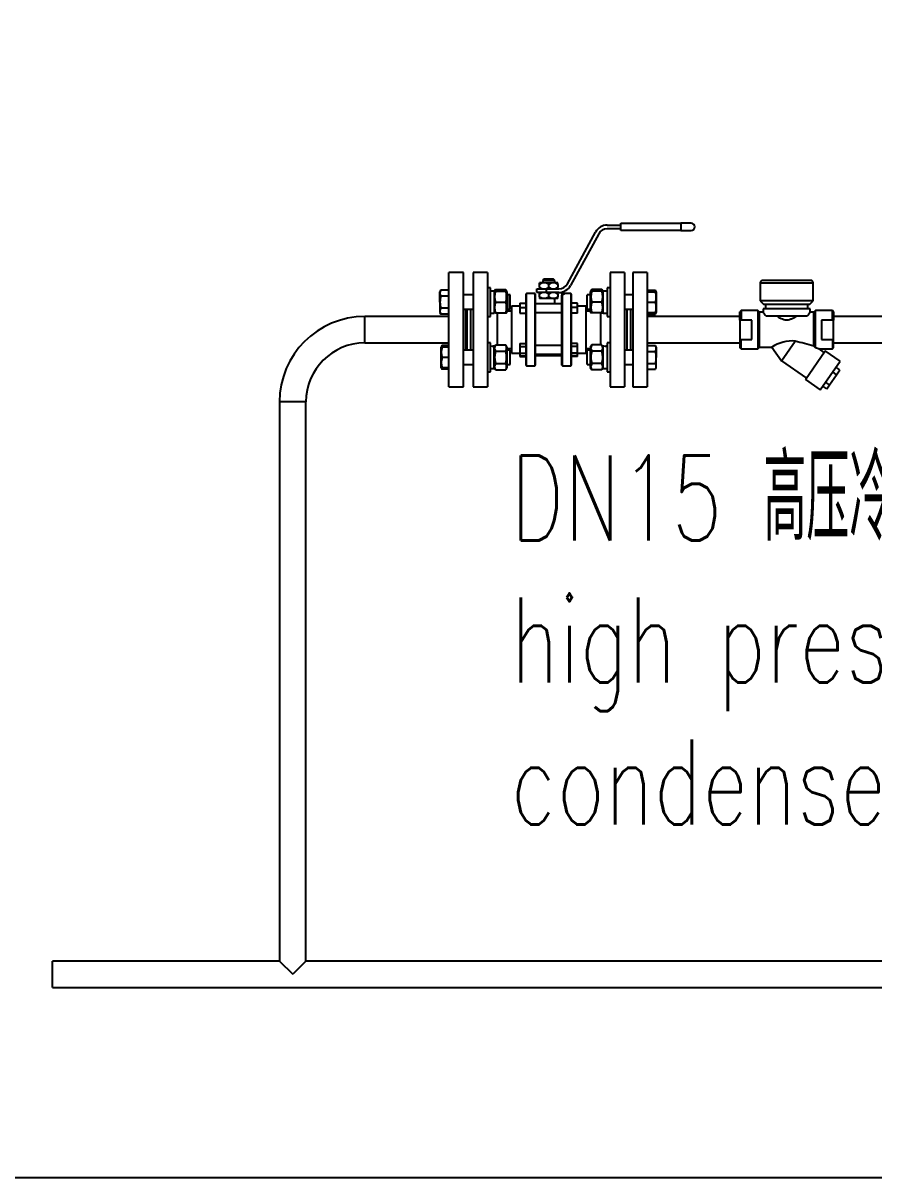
# Model space of a CAD drawing. Extents: x -681219 to -550379, y -242630 to -158199.
# Drawn here: x -633859 to -632860, y -173643 to -172287 of the extents above; entities that cross this region are included whole.
import ezdxf

# ---------------------------------------------------------------- set-up
doc = ezdxf.new("R2010")
doc.units = 0
doc.header["$LTSCALE"] = 1000
doc.layers.get('0').update_dxf_attribs({"linetype": 'CONTINUOUS'})
for name, color, linetype in [('$DDT_AUDIT_GENERATED_(9B)', 7, 'CONTINUOUS'), ('12_GB93', 7, 'CONTINUOUS'), ('12_GB97.1', 7, 'CONTINUOUS'), ('DN15-PN4.0_JBT_8', 7, 'CONTINUOUS'), ('GBT_9119.8_法兰_DN', 7, 'CONTINUOUS'), ('M12_GB6170', 7, 'CONTINUOUS'), ('M12×50_GB5782', 7, 'CONTINUOUS'), ('MYGL165_070201', 7, 'CONTINUOUS'), ('MYGL165_070301', 7, 'CONTINUOUS'), ('MYGL165_070302', 7, 'CONTINUOUS'), ('TD16热动力疏水阀DN15', 7, 'CONTINUOUS'), ('TEXT', 7, 'CONTINUOUS')]:
    doc.layers.add(name, color=color, linetype=linetype)
doc.styles.add('DIM_FONT', font='simplex.shx', dxfattribs={"width": 0.7, "bigfont": 'gbcbig.shx'})

msp = doc.modelspace()

# ---------------------------------------------------------------- linework, layer by layer
at = {"layer": '$DDT_AUDIT_GENERATED_(9B)', "color": 7, "linetype": 'Continuous'}
for p, q in [((-633157.357, -172530.7063), (-633157.357, -172522.2357)), ((-633157.357, -172522.2357), (-633086.7687, -172522.2357)), ((-633086.7687, -172522.2357), (-633086.7687, -172530.7063)), ((-633074.7687, -172522.2357), (-633086.7687, -172522.2357)), ((-633220.1911, -172593.2891), (-633187.0201, -172532.449)), ((-633183.3016, -172534.4764), (-633216.4725, -172595.3165)), ((-633173.3856, -172524.3533), (-633157.357, -172524.3533)), ((-633157.357, -172528.5886), (-633173.3856, -172528.5886)), ((-633086.7687, -172530.7063), (-633157.357, -172530.7063)), ((-633086.7687, -172530.7063), (-633074.7687, -172530.7063)), ((-633314.0629, -172580.118), (-633331.004, -172580.118)), ((-633331.004, -172580.118), (-633331.004, -172714.2357)), ((-633314.0629, -172580.118), (-633314.0629, -172714.2357)), ((-633247.7099, -172587.8827), (-633249.1217, -172589.2945)), ((-633249.1217, -172589.2945), (-633249.1217, -172592.118)), ((-633235.004, -172589.2945), (-633249.1217, -172589.2945)), ((-633236.4158, -172587.8827), (-633247.7099, -172587.8827)), ((-633235.004, -172589.2945), (-633236.4158, -172587.8827)), ((-633235.004, -172592.118), (-633235.004, -172589.2945)), ((-633153.1217, -172580.118), (-633170.0629, -172580.118)), ((-633170.0629, -172580.118), (-633170.0629, -172714.2357)), ((-633153.1217, -172580.118), (-633153.1217, -172714.2357)), ((-633256.1805, -172599.1769), (-633244.8864, -172599.1769)), ((-633256.1805, -172603.4122), (-633256.1805, -172599.1769)), ((-633244.8864, -172603.4122), (-633256.1805, -172603.4122)), ((-633252.7923, -172592.118), (-633252.9334, -172592.2592)), ((-633252.9334, -172593.9409), (-633252.9334, -172592.2592)), ((-633252.9334, -172597.354), (-633252.9334, -172593.9409)), ((-633252.9334, -172597.354), (-633252.9334, -172599.0357)), ((-633252.9334, -172599.0357), (-633252.7923, -172599.1769)), ((-633252.7923, -172603.4122), (-633252.9334, -172603.5533)), ((-633252.9334, -172605.235), (-633252.9334, -172603.5533)), ((-633231.3334, -172592.118), (-633252.7923, -172592.118)), ((-633244.8864, -172599.1769), (-633244.8864, -172603.4122)), ((-633244.8864, -172599.1769), (-633230.1071, -172599.1769)), ((-633230.1071, -172603.4122), (-633244.8864, -172603.4122)), ((-633242.0629, -172597.354), (-633242.0629, -172593.9409)), ((-633231.1923, -172592.2592), (-633231.3334, -172592.118)), ((-633231.3334, -172599.1769), (-633231.1923, -172599.0357)), ((-633231.1923, -172603.5533), (-633231.3334, -172603.4122)), ((-633231.1923, -172593.9409), (-633231.1923, -172592.2592)), ((-633231.1923, -172593.9409), (-633231.1923, -172597.354)), ((-633231.1923, -172599.0357), (-633231.1923, -172597.354)), ((-633231.1923, -172605.235), (-633231.1923, -172603.5533)), ((-633275.9452, -172615.9207), (-633275.9452, -172621.1744)), ((-633275.9452, -172615.9207), (-633268.8864, -172615.9207)), ((-633268.1805, -172604.8239), (-633268.8864, -172605.5298)), ((-633268.8864, -172605.5298), (-633268.8864, -172688.8239)), ((-633258.2982, -172604.8239), (-633268.1805, -172604.8239)), ((-633268.1805, -172689.5298), (-633268.1805, -172604.8239)), ((-633257.9223, -172605.1998), (-633258.2982, -172604.8239)), ((-633258.2982, -172605.6293), (-633258.2982, -172604.8239)), ((-633258.2982, -172605.7781), (-633257.9223, -172606.2106)), ((-633258.2982, -172605.7781), (-633258.2982, -172689.5298)), ((-633257.9223, -172605.1998), (-633257.9223, -172605.8878)), ((-633257.9223, -172605.8878), (-633257.9223, -172606.2106)), ((-633257.9223, -172606.2106), (-633257.9223, -172607.0034)), ((-633257.5923, -172606.7359), (-633257.9223, -172606.3961)), ((-633257.9223, -172607.0034), (-633257.5923, -172607.3484)), ((-633257.5923, -172607.3484), (-633257.5923, -172606.7359)), ((-633257.5923, -172688.8239), (-633257.5923, -172607.3484)), ((-633226.5334, -172616.9567), (-633257.5923, -172616.9567)), ((-633252.9334, -172608.6481), (-633252.9334, -172605.235)), ((-633252.9334, -172608.6481), (-633252.9334, -172610.3298)), ((-633252.9334, -172610.3298), (-633252.7923, -172610.471)), ((-633231.3334, -172610.471), (-633252.7923, -172610.471)), ((-633242.0629, -172608.6481), (-633242.0629, -172605.235)), ((-633235.004, -172616.9567), (-633235.004, -172610.471)), ((-633231.3334, -172610.471), (-633231.1923, -172610.3298)), ((-633231.1923, -172605.235), (-633231.1923, -172608.6481)), ((-633231.1923, -172610.3298), (-633231.1923, -172608.6481)), ((-633226.5334, -172606.7359), (-633226.2034, -172606.3961)), ((-633226.5334, -172688.8239), (-633226.5334, -172606.7359)), ((-633225.8276, -172604.8239), (-633226.2034, -172605.1998)), ((-633226.2034, -172605.1998), (-633226.2034, -172605.3373)), ((-633226.086, -172605.2141), (-633226.2034, -172605.3373)), ((-633226.2034, -172606.2106), (-633226.2034, -172605.3373)), ((-633226.2034, -172606.2106), (-633225.8276, -172605.7781)), ((-633226.2034, -172606.3961), (-633226.2034, -172606.2106)), ((-633226.086, -172606.0754), (-633226.086, -172605.2141)), ((-633215.9452, -172604.8239), (-633225.8276, -172604.8239)), ((-633225.8276, -172604.9925), (-633225.8276, -172604.8239)), ((-633225.8276, -172689.5298), (-633225.8276, -172605.7781)), ((-633215.2393, -172605.5298), (-633215.9452, -172604.8239)), ((-633215.9452, -172604.8239), (-633215.9452, -172689.5298)), ((-633215.2393, -172688.8239), (-633215.2393, -172605.5298)), ((-633208.1805, -172615.9207), (-633215.2393, -172615.9207)), ((-633208.1805, -172621.1744), (-633208.1805, -172615.9207)), ((-633333.8276, -172623.2037), (-633333.8276, -172671.15)), ((-633302.7687, -172627.439), (-633302.7687, -172664.9487)), ((-633285.8276, -172625.2945), (-633290.9099, -172625.2945)), ((-633275.9452, -172619.6475), (-633285.8276, -172619.6475)), ((-633285.8276, -172619.6475), (-633285.8276, -172674.7063)), ((-633275.9452, -172621.1744), (-633275.9452, -172627.8609)), ((-633275.9452, -172621.1744), (-633268.8864, -172621.1744)), ((-633275.9452, -172627.8609), (-633268.8864, -172627.8609)), ((-633257.5923, -172626.8607), (-633226.5334, -172626.8607)), ((-633208.1805, -172621.1744), (-633215.2393, -172621.1744)), ((-633208.1805, -172627.8609), (-633215.2393, -172627.8609)), ((-633198.2982, -172619.6475), (-633208.1805, -172619.6475)), ((-633208.1805, -172627.8609), (-633208.1805, -172621.1744)), ((-633198.2982, -172619.6475), (-633198.2982, -172674.7063)), ((-633193.2158, -172625.2945), (-633198.2982, -172625.2945)), ((-633181.357, -172627.439), (-633181.357, -172664.9487)), ((-633150.2982, -172623.2037), (-633150.2982, -172671.15)), ((-633290.9099, -172669.0592), (-633285.8276, -172669.0592)), ((-633275.9452, -172663.3053), (-633268.8864, -172663.3053)), ((-633275.9452, -172663.3053), (-633275.9452, -172666.8874)), ((-633275.9452, -172666.8874), (-633268.8864, -172666.8874)), ((-633275.9452, -172666.8874), (-633275.9452, -172674.5292)), ((-633226.5334, -172665.8736), (-633257.5923, -172665.8736)), ((-633208.1805, -172663.3053), (-633215.2393, -172663.3053)), ((-633208.1805, -172666.8874), (-633215.2393, -172666.8874)), ((-633208.1805, -172666.8874), (-633208.1805, -172663.3053)), ((-633208.1805, -172674.5292), (-633208.1805, -172666.8874)), ((-633198.2982, -172669.0592), (-633193.2158, -172669.0592)), ((-633285.8276, -172674.7063), (-633275.9452, -172674.7063)), ((-633275.9452, -172674.5292), (-633268.8864, -172674.5292)), ((-633275.9452, -172674.5292), (-633275.9452, -172677.8724)), ((-633275.9452, -172677.8724), (-633268.8864, -172677.8724)), ((-633275.9452, -172677.8724), (-633275.9452, -172678.4331)), ((-633275.9452, -172678.4331), (-633268.8864, -172678.4331)), ((-633257.5923, -172675.7776), (-633226.5334, -172675.7776)), ((-633257.5923, -172677.3971), (-633226.5334, -172677.3971)), ((-633208.1805, -172674.5292), (-633215.2393, -172674.5292)), ((-633208.1805, -172677.8724), (-633215.2393, -172677.8724)), ((-633208.1805, -172678.4331), (-633215.2393, -172678.4331)), ((-633208.1805, -172677.8724), (-633208.1805, -172674.5292)), ((-633208.1805, -172674.7063), (-633198.2982, -172674.7063)), ((-633208.1805, -172678.4331), (-633208.1805, -172677.8724)), ((-633268.8864, -172688.8239), (-633268.1805, -172689.5298)), ((-633268.1805, -172689.5298), (-633258.2982, -172689.5298)), ((-633258.2982, -172689.5298), (-633257.5923, -172688.8239)), ((-633226.5334, -172688.8239), (-633225.8276, -172689.5298)), ((-633225.8276, -172689.5298), (-633215.9452, -172689.5298)), ((-633215.9452, -172689.5298), (-633215.2393, -172688.8239)), ((-633331.004, -172714.2357), (-633314.0629, -172714.2357)), ((-633170.0629, -172714.2357), (-633153.1217, -172714.2357))]:
    msp.add_line(p, q, dxfattribs=at)
for centre, radius, start, end in [((-633074.7687, -172526.471), 4.2353, 270, 90), ((-633173.3856, -172539.8827), 15.5294, 90, 151.4001526), ((-633173.3856, -172539.8827), 11.2941, 90, 151.4001526), ((-633247.4982, -172601.9951), 9.7166, 55.9868205, 124.0131795), ((-633247.4982, -172589.2801), 9.7329, 236.0517799, 303.9482201), ((-633247.4982, -172613.2892), 9.7166, 55.9868205, 124.0131795), ((-633236.6276, -172602.0148), 9.7329, 56.0517799, 123.9482201), ((-633236.6276, -172589.2998), 9.7166, 235.9868205, 304.0131795), ((-633236.6276, -172613.3089), 9.7329, 56.0517799, 123.9482201), ((-633230.1071, -172587.8827), 11.2941, 270, 331.4001526), ((-633230.1071, -172587.8827), 15.5294, 270, 331.4001526), ((-633247.4982, -172600.5742), 9.7329, 236.0517799, 303.9482201), ((-633236.6276, -172600.594), 9.7166, 235.9868205, 304.0131795)]:
    msp.add_arc(centre, radius, start, end, dxfattribs=at)
for points, weights in [([(-633258.2982, -172605.6293), (-633258.4541, -172605.6827), (-633258.6096, -172605.7397)], [1, 0.999978874608, 1]), ([(-633257.9223, -172605.8878), (-633258.1097, -172605.7569), (-633258.2982, -172605.6293)], [1, 0.999979416495, 1]), ([(-633223.5915, -172605.5203), (-633224.7025, -172605.167), (-633225.8276, -172604.9925)], [1, 0.998934767666, 1]), ([(-633223.5915, -172605.5203), (-633224.713, -172605.6392), (-633225.8276, -172605.7781)], [1, 0.999879220255, 1])]:
    msp.add_rational_spline(points, weights, degree=2, dxfattribs=at)
for points in [[(-633258.6096, -172605.7397), (-633258.4538, -172605.7587), (-633258.2982, -172605.7781)], [(-633225.8276, -172604.9925), (-633225.9571, -172605.1025), (-633226.086, -172605.2141)]]:
    msp.add_open_spline(points, degree=2, dxfattribs=at)
at = {"color": 0}
msp.add_lwpolyline([(-639802.9899, -162264.4832), (-629360.0241, -162264.4832), (-629360.0241, -173642.8712), (-639802.9899, -173642.8712)], close=True, dxfattribs=at)
at = {"layer": '12_GB93', "color": 7, "linetype": 'Continuous'}
for p, q in [((-633306.157, -172601.7449), (-633310.5334, -172601.7449)), ((-633306.157, -172601.7449), (-633306.157, -172627.7214)), ((-633173.5923, -172601.7449), (-633177.9687, -172601.7449)), ((-633177.9687, -172627.7214), (-633177.9687, -172601.7449)), ((-633310.5334, -172627.7214), (-633306.157, -172627.7214)), ((-633177.9687, -172627.7214), (-633173.5923, -172627.7214)), ((-633309.8925, -172666.6324), (-633310.5334, -172666.6324)), ((-633306.157, -172666.6324), (-633306.7979, -172666.6324)), ((-633306.157, -172666.6482), (-633306.157, -172666.6324)), ((-633306.157, -172666.6482), (-633306.157, -172667.1811)), ((-633306.157, -172692.6088), (-633306.157, -172667.1811)), ((-633177.3278, -172666.6324), (-633177.9687, -172666.6324)), ((-633177.9687, -172692.6088), (-633177.9687, -172666.6324)), ((-633173.5923, -172666.6324), (-633174.2332, -172666.6324)), ((-633310.5334, -172692.6088), (-633306.157, -172692.6088)), ((-633177.9687, -172692.6088), (-633173.5923, -172692.6088))]:
    msp.add_line(p, q, dxfattribs=at)
for centre, start, end in [((-633309.8925, -172679.6206), 73.2850529, 90), ((-633306.7979, -172679.6206), 87.1715258, 96.8420175), ((-633177.3278, -172679.6206), 73.2850529, 90), ((-633174.2332, -172679.6206), 87.1715258, 96.8420175)]:
    msp.add_arc(centre, 12.9882, start, end, dxfattribs=at)
at = {"layer": '12_GB97.1', "color": 7, "linetype": 'Continuous'}
for p, q in [((-633310.5334, -172597.792), (-633314.0629, -172597.792)), ((-633310.5334, -172631.6743), (-633310.5334, -172597.792)), ((-633170.0629, -172597.792), (-633173.5923, -172597.792)), ((-633173.5923, -172597.792), (-633173.5923, -172631.6743)), ((-633314.0629, -172631.6743), (-633310.5334, -172631.6743)), ((-633173.5923, -172631.6743), (-633170.0629, -172631.6743)), ((-633310.5334, -172662.6794), (-633314.0629, -172662.6794)), ((-633310.5334, -172696.5618), (-633310.5334, -172662.6794)), ((-633170.0629, -172662.6794), (-633173.5923, -172662.6794)), ((-633173.5923, -172662.6794), (-633173.5923, -172696.5618)), ((-633314.0629, -172696.5618), (-633310.5334, -172696.5618)), ((-633173.5923, -172696.5618), (-633170.0629, -172696.5618))]:
    msp.add_line(p, q, dxfattribs=at)
at = {"layer": 'DN15-PN4.0_JBT_8', "color": 7, "linetype": 'Continuous'}
msp.add_line((-633338.0629, -172623.2037), (-633338.0629, -172671.15), dxfattribs=at)
at = {"layer": 'GBT_9119.8_法兰_DN', "color": 7, "linetype": 'Continuous'}
for p, q in [((-633342.2982, -172580.118), (-633359.2393, -172580.118)), ((-633359.2393, -172714.2357), (-633359.2393, -172580.118)), ((-633342.2982, -172714.2357), (-633342.2982, -172580.118)), ((-633126.2982, -172580.118), (-633143.2393, -172580.118)), ((-633143.2393, -172580.118), (-633143.2393, -172714.2357)), ((-633126.2982, -172580.118), (-633126.2982, -172714.2357)), ((-633339.4746, -172671.15), (-633339.4746, -172623.2037)), ((-633146.0629, -172623.2037), (-633146.0629, -172671.15)), ((-633359.2393, -172714.2357), (-633342.2982, -172714.2357)), ((-633143.2393, -172714.2357), (-633126.2982, -172714.2357))]:
    msp.add_line(p, q, dxfattribs=at)
at = {"layer": 'M12_GB6170', "color": 7, "linetype": 'Continuous'}
for p, q in [((-633305.5864, -172602.0273), (-633306.157, -172603.0155)), ((-633304.4513, -172600.0612), (-633305.5864, -172602.0273)), ((-633305.5864, -172602.0273), (-633304.4515, -172602.0273)), ((-633304.4515, -172602.0273), (-633292.6154, -172602.0273)), ((-633304.4513, -172600.0612), (-633292.6156, -172600.0612)), ((-633291.4805, -172602.0273), (-633292.6156, -172600.0612)), ((-633291.4805, -172602.0273), (-633292.6154, -172602.0273)), ((-633290.9099, -172603.0155), (-633291.4805, -172602.0273)), ((-633290.9099, -172626.4508), (-633290.9099, -172603.0155)), ((-633192.6452, -172602.0273), (-633193.2158, -172603.0155)), ((-633193.2158, -172603.0155), (-633193.2158, -172626.4508)), ((-633191.5101, -172600.0612), (-633192.6452, -172602.0273)), ((-633192.6452, -172602.0273), (-633191.5103, -172602.0273)), ((-633179.6743, -172602.0273), (-633191.5103, -172602.0273)), ((-633179.6744, -172600.0612), (-633191.5101, -172600.0612)), ((-633178.5393, -172602.0273), (-633179.6744, -172600.0612)), ((-633178.5393, -172602.0273), (-633179.6743, -172602.0273)), ((-633177.9687, -172603.0155), (-633178.5393, -172602.0273)), ((-633304.4513, -172614.7331), (-633292.6156, -172614.7331)), ((-633179.6744, -172614.7331), (-633191.5101, -172614.7331)), ((-633306.157, -172626.4508), (-633305.5864, -172627.439)), ((-633304.4515, -172627.439), (-633305.5864, -172627.439)), ((-633304.4515, -172627.439), (-633292.6154, -172627.439)), ((-633292.6154, -172627.439), (-633291.4805, -172627.439)), ((-633291.4805, -172627.439), (-633290.9099, -172626.4508)), ((-633193.2158, -172626.4508), (-633192.6452, -172627.439)), ((-633191.5103, -172627.439), (-633192.6452, -172627.439)), ((-633179.6743, -172627.439), (-633191.5103, -172627.439)), ((-633179.6743, -172627.439), (-633178.5393, -172627.439)), ((-633178.5393, -172627.439), (-633177.9687, -172626.4508)), ((-633304.4513, -172664.9487), (-633306.157, -172667.9029)), ((-633304.4515, -172672.2846), (-633292.6154, -172672.2846)), ((-633304.4513, -172664.9487), (-633292.6156, -172664.9487)), ((-633290.9099, -172667.9029), (-633292.6156, -172664.9487)), ((-633290.9099, -172691.3382), (-633290.9099, -172667.9029)), ((-633191.5101, -172664.9487), (-633193.2158, -172667.9029)), ((-633193.2158, -172667.9029), (-633193.2158, -172691.3382)), ((-633179.6743, -172672.2846), (-633191.5103, -172672.2846)), ((-633179.6744, -172664.9487), (-633191.5101, -172664.9487)), ((-633177.9687, -172667.9029), (-633179.6744, -172664.9487)), ((-633306.157, -172691.3382), (-633304.4513, -172694.2925)), ((-633304.4515, -172686.9565), (-633292.6154, -172686.9565)), ((-633304.4513, -172694.2925), (-633292.6156, -172694.2925)), ((-633292.6156, -172694.2925), (-633290.9099, -172691.3382)), ((-633193.2158, -172691.3382), (-633191.5101, -172694.2925)), ((-633179.6743, -172686.9565), (-633191.5103, -172686.9565)), ((-633179.6744, -172694.2925), (-633191.5101, -172694.2925)), ((-633179.6744, -172694.2925), (-633177.9687, -172691.3382))]:
    msp.add_line(p, q, dxfattribs=at)
for centre, radius, start, end in [((-633287.0768, -172608.3799), 18.4996, 159.9161492, 200.0855317), ((-633299.0049, -172603.7293), 6.5664, 146.0398026, 164.7226153), ((-633298.062, -172603.7293), 6.5665, 15.2184712, 33.9600488), ((-633309.9901, -172608.3799), 18.4996, 339.9144081, 20.083911), ((-633174.1356, -172608.3799), 18.4996, 159.9161492, 200.0855317), ((-633186.0637, -172603.7293), 6.5664, 146.0398026, 164.7226153), ((-633185.1208, -172603.7293), 6.5665, 15.2184712, 33.9600488), ((-633197.0489, -172608.3799), 18.4996, 339.9144081, 20.083911), ((-633287.0768, -172621.0863), 18.4996, 159.9144081, 200.083911), ((-633309.9901, -172621.0863), 18.4996, 339.9161492, 20.0855317), ((-633174.1356, -172621.0863), 18.4996, 159.9144081, 200.083911), ((-633197.049, -172621.0863), 18.4996, 339.9161492, 20.0855317), ((-633299.0049, -172668.6168), 6.5664, 146.0398026, 213.9572863), ((-633298.062, -172668.6168), 6.5665, 326.0428622, 33.9600488), ((-633186.0637, -172668.6168), 6.5664, 146.0398026, 213.9572863), ((-633185.1208, -172668.6168), 6.5665, 326.0428622, 33.9600488), ((-633299.0049, -172690.6244), 6.5665, 146.0428622, 213.9600488), ((-633298.062, -172690.6244), 6.5664, 326.0398026, 33.9572863), ((-633186.0637, -172690.6244), 6.5665, 146.0428622, 213.9600488), ((-633185.1208, -172690.6244), 6.5664, 326.0398026, 33.9572863)]:
    msp.add_arc(centre, radius, start, end, dxfattribs=at)
for points, knots in [([(-633304.4515, -172672.2846), (-633304.7938, -172673.4704), (-633305.0789, -172674.6719), (-633305.3773, -172676.5095), (-633305.4552, -172677.1294), (-633305.56, -172678.3768), (-633305.5863, -172678.9986), (-633305.5865, -172680.8583), (-633305.4801, -172682.0903), (-633305.0849, -172684.541), (-633304.7959, -172685.7633), (-633304.4515, -172686.9565)], [0, 0, 0, 0, 0.25, 0.25, 0.375, 0.375, 0.5, 0.5, 0.75, 0.75, 1, 1, 1, 1]), ([(-633292.6154, -172686.9565), (-633292.271, -172685.7633), (-633291.982, -172684.541), (-633291.5868, -172682.0903), (-633291.4804, -172680.8583), (-633291.4806, -172678.9986), (-633291.5069, -172678.3768), (-633291.6117, -172677.1294), (-633291.6896, -172676.5095), (-633291.988, -172674.6719), (-633292.2731, -172673.4704), (-633292.6154, -172672.2846)], [0, 0, 0, 0, 0.25, 0.25, 0.5, 0.5, 0.625, 0.625, 0.75, 0.75, 1, 1, 1, 1]), ([(-633191.5103, -172672.2846), (-633191.8526, -172673.4704), (-633192.1378, -172674.6719), (-633192.4361, -172676.5095), (-633192.514, -172677.1294), (-633192.6188, -172678.3768), (-633192.6452, -172678.9986), (-633192.6453, -172680.8583), (-633192.5389, -172682.0903), (-633192.1438, -172684.541), (-633191.8548, -172685.7633), (-633191.5103, -172686.9565)], [0, 0, 0, 0, 0.25, 0.25, 0.375, 0.375, 0.5, 0.5, 0.75, 0.75, 1, 1, 1, 1]), ([(-633179.6743, -172686.9565), (-633179.3298, -172685.7633), (-633179.0408, -172684.541), (-633178.6457, -172682.0903), (-633178.5392, -172680.8583), (-633178.5394, -172678.9986), (-633178.5658, -172678.3768), (-633178.6705, -172677.1294), (-633178.7484, -172676.5095), (-633179.0468, -172674.6719), (-633179.3319, -172673.4704), (-633179.6743, -172672.2846)], [0, 0, 0, 0, 0.25, 0.25, 0.5, 0.5, 0.625, 0.625, 0.75, 0.75, 1, 1, 1, 1])]:
    msp.add_open_spline(points, degree=3, knots=knots, dxfattribs=at)
at = {"layer": 'M12×50_GB5782', "color": 7, "linetype": 'Continuous'}
for p, q in [((-633368.7435, -172600.7214), (-633369.8276, -172602.599)), ((-633369.8276, -172614.7331), (-633369.8276, -172602.599)), ((-633359.2393, -172600.7214), (-633368.7435, -172600.7214)), ((-633126.2982, -172600.7214), (-633116.794, -172600.7214)), ((-633126.2982, -172602.599), (-633116.7938, -172602.599)), ((-633115.7099, -172602.599), (-633116.794, -172600.7214)), ((-633116.7938, -172602.599), (-633115.7099, -172602.599)), ((-633115.7099, -172602.599), (-633115.7099, -172626.8673)), ((-633369.8276, -172614.7331), (-633369.8276, -172626.8673)), ((-633359.2393, -172607.7273), (-633368.7437, -172607.7273)), ((-633331.004, -172606.2626), (-633342.2982, -172606.2626)), ((-633288.6511, -172606.2626), (-633290.9099, -172606.2626)), ((-633287.2393, -172606.2626), (-633288.6511, -172606.2626)), ((-633288.6511, -172606.2626), (-633288.6511, -172623.2037)), ((-633287.2393, -172623.2037), (-633287.2393, -172606.2626)), ((-633193.2158, -172606.2626), (-633196.8864, -172606.2626)), ((-633196.8864, -172623.2037), (-633196.8864, -172606.2626)), ((-633143.2393, -172606.2626), (-633153.1217, -172606.2626)), ((-633126.2982, -172614.7331), (-633116.794, -172614.7331)), ((-633369.8276, -172626.8673), (-633368.7435, -172628.7449)), ((-633359.2393, -172621.739), (-633368.7437, -172621.739)), ((-633359.2393, -172628.7449), (-633368.7435, -172628.7449)), ((-633342.2982, -172623.2037), (-633331.004, -172623.2037)), ((-633290.9099, -172623.2037), (-633288.6511, -172623.2037)), ((-633288.6511, -172623.2037), (-633287.2393, -172623.2037)), ((-633196.8864, -172623.2037), (-633193.2158, -172623.2037)), ((-633153.1217, -172623.2037), (-633143.2393, -172623.2037)), ((-633126.2982, -172626.8673), (-633116.7938, -172626.8673)), ((-633126.2982, -172628.7449), (-633116.794, -172628.7449)), ((-633116.794, -172628.7449), (-633115.7099, -172626.8673)), ((-633115.7099, -172626.8673), (-633116.7938, -172626.8673)), ((-633367.3318, -172665.6088), (-633368.4158, -172667.4864)), ((-633368.4158, -172667.4864), (-633367.3319, -172667.4864)), ((-633368.4158, -172691.7548), (-633368.4158, -172667.4864)), ((-633359.2393, -172667.4864), (-633367.3319, -172667.4864)), ((-633359.2393, -172665.6088), (-633367.3318, -172665.6088)), ((-633331.004, -172671.15), (-633342.2982, -172671.15)), ((-633287.2393, -172671.15), (-633290.9099, -172671.15)), ((-633287.2393, -172688.0912), (-633287.2393, -172671.15)), ((-633193.2158, -172671.15), (-633196.8864, -172671.15)), ((-633196.8864, -172688.0912), (-633196.8864, -172671.15)), ((-633143.2393, -172671.15), (-633153.1217, -172671.15)), ((-633126.2982, -172665.6088), (-633116.794, -172665.6088)), ((-633115.7099, -172667.4864), (-633116.794, -172665.6088)), ((-633115.7099, -172667.4864), (-633115.7099, -172679.6206)), ((-633359.2393, -172679.6206), (-633367.3318, -172679.6206)), ((-633126.2982, -172672.6147), (-633116.7938, -172672.6147)), ((-633115.7099, -172691.7548), (-633115.7099, -172679.6206)), ((-633368.4158, -172691.7548), (-633367.3318, -172693.6324)), ((-633367.3319, -172691.7548), (-633368.4158, -172691.7548)), ((-633359.2393, -172691.7548), (-633367.3319, -172691.7548)), ((-633359.2393, -172693.6324), (-633367.3318, -172693.6324)), ((-633342.2982, -172688.0912), (-633331.004, -172688.0912)), ((-633290.9099, -172688.0912), (-633287.2393, -172688.0912)), ((-633196.8864, -172688.0912), (-633193.2158, -172688.0912)), ((-633153.1217, -172688.0912), (-633143.2393, -172688.0912)), ((-633126.2982, -172686.6265), (-633116.7938, -172686.6265)), ((-633126.2982, -172693.6324), (-633116.794, -172693.6324)), ((-633116.794, -172693.6324), (-633115.7099, -172691.7548))]:
    msp.add_line(p, q, dxfattribs=at)
for centre, radius, start, end in [((-633363.5422, -172604.2245), 6.271, 146.0398026, 213.9572863), ((-633121.9953, -172604.2245), 6.271, 15.2184719, 33.9600488), ((-633133.3867, -172608.6658), 17.6672, 339.9144081, 20.083911), ((-633133.3867, -172620.8005), 17.6673, 339.9161492, 20.0855317), ((-633363.5422, -172625.2418), 6.271, 146.0428623, 213.9600488), ((-633121.9953, -172625.2418), 6.271, 326.0398026, 344.722616), ((-633350.739, -172673.5532), 17.6673, 159.9161492, 200.0855317), ((-633362.1304, -172669.1119), 6.271, 146.0398026, 164.9277676), ((-633121.9953, -172669.1119), 6.271, 326.0428623, 33.9600488), ((-633350.739, -172685.6879), 17.6672, 159.9144081, 200.083911), ((-633362.1304, -172690.1293), 6.271, 195.2184719, 213.9600488), ((-633121.9953, -172690.1293), 6.271, 326.0398026, 33.9572863)]:
    msp.add_arc(centre, radius, start, end, dxfattribs=at)
for points in [[(-633368.7437, -172607.7273), (-633369.0707, -172608.8601), (-633369.3431, -172610.0077), (-633369.723, -172612.3479), (-633369.8276, -172613.5486), (-633369.8276, -172614.7331)], [(-633369.8276, -172614.7331), (-633369.8276, -172615.917), (-633369.7258, -172617.0932), (-633369.3485, -172619.4326), (-633369.0726, -172620.5996), (-633368.7437, -172621.739)], [(-633115.7099, -172679.6206), (-633115.7099, -172678.436), (-633115.8145, -172677.2353), (-633116.1944, -172674.8952), (-633116.4668, -172673.7475), (-633116.7938, -172672.6147)], [(-633116.7938, -172686.6265), (-633116.4648, -172685.487), (-633116.1889, -172684.32), (-633115.8117, -172681.9807), (-633115.7099, -172680.8045), (-633115.7099, -172679.6206)]]:
    msp.add_open_spline(points, degree=3, knots=[0, 0, 0, 0, 0.5, 0.5, 1, 1, 1, 1], dxfattribs=at)
at = {"layer": 'MYGL165_070201', "color": 7, "linetype": 'Continuous'}
for p, q in [((-633017.5923, -172631.6475), (-633126.2982, -172631.6475)), ((-632798.7687, -172631.6475), (-632907.4746, -172631.6475)), ((-633126.2982, -172662.7063), (-633017.5923, -172662.7063)), ((-632907.4746, -172662.7063), (-632798.7687, -172662.7063))]:
    msp.add_line(p, q, dxfattribs=at)
at = {"layer": 'MYGL165_070301', "color": 3, "linetype": 'Continuous'}
for p, q in [((-633558.2982, -173388.3533), (-633825.1217, -173388.3533)), ((-633558.2982, -173388.3533), (-633542.7687, -173403.8827)), ((-633527.2393, -173388.3533), (-633542.7687, -173403.8827)), ((-632427.4746, -173388.3533), (-633527.2393, -173388.3533)), ((-633825.1217, -173419.4122), (-632427.4746, -173419.4122))]:
    msp.add_line(p, q, dxfattribs=at)
at = {"layer": 'MYGL165_070301', "color": 7, "linetype": 'Continuous'}
msp.add_line((-633825.1217, -173419.4122), (-633825.1217, -173388.3533), dxfattribs=at)
at = {"layer": 'MYGL165_070302', "color": 3, "linetype": 'Continuous'}
for p, q in [((-633359.2393, -172631.6475), (-633458.0629, -172631.6475)), ((-633458.0629, -172662.7063), (-633458.0629, -172631.6475)), ((-633458.0629, -172662.7063), (-633359.2393, -172662.7063)), ((-633558.2982, -172731.8827), (-633558.2982, -173388.3533)), ((-633527.2393, -172731.8827), (-633558.2982, -172731.8827)), ((-633527.2393, -173388.3533), (-633527.2393, -172731.8827))]:
    msp.add_line(p, q, dxfattribs=at)
for radius in [100.2353, 69.1765]:
    msp.add_arc((-633458.0629, -172731.8827), radius, 90, 180, dxfattribs=at)
at = {"layer": 'TD16热动力疏水阀DN15', "color": 7, "linetype": 'Continuous'}
for p, q in [((-632934.2982, -172589.2945), (-632990.7687, -172589.2945)), ((-632993.5923, -172592.118), (-632993.5923, -172613.2945)), ((-632993.5923, -172592.118), (-632931.4746, -172592.118)), ((-632931.4746, -172613.2945), (-632931.4746, -172592.118)), ((-632993.5923, -172613.2945), (-632989.357, -172617.5298)), ((-632931.4746, -172613.2945), (-632993.5923, -172613.2945)), ((-632935.7099, -172617.5298), (-632989.357, -172617.5298)), ((-632987.2909, -172617.5298), (-632987.2909, -172622.7305)), ((-632937.776, -172622.7305), (-632937.776, -172617.5298)), ((-632935.7099, -172617.5298), (-632931.4746, -172613.2945)), ((-633016.1805, -172624.5886), (-633017.5923, -172626.0004)), ((-633017.5923, -172635.8827), (-633017.5923, -172626.0004)), ((-632996.4158, -172624.5886), (-633016.1805, -172624.5886)), ((-633016.1805, -172624.5886), (-633016.1805, -172635.8827)), ((-632994.2982, -172626.7063), (-632996.4158, -172624.5886)), ((-632996.4158, -172624.5886), (-632996.4158, -172669.7651)), ((-632990.0181, -172626.7063), (-632994.2982, -172626.7063)), ((-632994.2982, -172667.6475), (-632994.2982, -172626.7063)), ((-632990.0491, -172622.7305), (-632990.0491, -172626.748)), ((-632935.0178, -172622.7305), (-632990.0491, -172622.7305)), ((-632987.0283, -172630.9926), (-632938.0386, -172630.9926)), ((-632930.7687, -172626.7063), (-632935.0488, -172626.7063)), ((-632935.0178, -172626.748), (-632935.0178, -172622.7305)), ((-632928.6511, -172624.5886), (-632930.7687, -172626.7063)), ((-632930.7687, -172666.6196), (-632930.7687, -172626.7063)), ((-632908.8864, -172624.5886), (-632928.6511, -172624.5886)), ((-632928.6511, -172668.5429), (-632928.6511, -172624.5886)), ((-632907.4746, -172626.0004), (-632908.8864, -172624.5886)), ((-632908.8864, -172635.8827), (-632908.8864, -172624.5886)), ((-632907.4746, -172626.0004), (-632907.4746, -172635.8827)), ((-633017.5923, -172635.8827), (-633017.5923, -172658.471)), ((-633003.4746, -172635.8827), (-633017.5923, -172635.8827)), ((-633003.4746, -172647.1769), (-633003.4746, -172635.8827)), ((-632907.4746, -172635.8827), (-632921.5923, -172635.8827)), ((-632921.5923, -172635.8827), (-632921.5923, -172647.1769)), ((-632907.4746, -172658.471), (-632907.4746, -172635.8827)), ((-633017.5923, -172658.471), (-633017.5923, -172668.3533)), ((-633017.5923, -172658.471), (-633003.4746, -172658.471)), ((-633016.1805, -172669.7651), (-633016.1805, -172658.471)), ((-633003.4746, -172658.471), (-633003.4746, -172647.1769)), ((-632921.5923, -172647.1769), (-632921.5923, -172658.471)), ((-632921.5923, -172658.471), (-632907.4746, -172658.471)), ((-632908.8864, -172658.471), (-632908.8864, -172669.7651)), ((-632907.4746, -172668.3533), (-632907.4746, -172658.471)), ((-633017.5923, -172668.3533), (-633016.1805, -172669.7651)), ((-633016.1805, -172669.7651), (-632996.4158, -172669.7651)), ((-632996.4158, -172669.7651), (-632994.2982, -172667.6475)), ((-632994.2982, -172667.6475), (-632979.8989, -172667.6475)), ((-632979.9219, -172667.6467), (-632968.6293, -172683.6245)), ((-632968.6293, -172683.6245), (-632952.5958, -172660.5113)), ((-632940.5289, -172705.6949), (-632917.1932, -172672.0553)), ((-632928.6511, -172668.5429), (-632930.7687, -172666.6196)), ((-632924.2295, -172669.7651), (-632908.8864, -172669.7651)), ((-632918.4002, -172673.7952), (-632924.2257, -172669.7541)), ((-632899.7934, -172684.1254), (-632917.1932, -172672.0553)), ((-632908.8864, -172669.7651), (-632907.4746, -172668.3533)), ((-632968.6293, -172683.6245), (-632939.3218, -172703.955)), ((-632923.129, -172717.7651), (-632899.7934, -172684.1254)), ((-632903.8992, -172699.9517), (-632908.5392, -172696.733)), ((-632899.9858, -172694.3103), (-632904.6257, -172691.0915)), ((-632903.8992, -172699.9517), (-632899.9858, -172694.3103)), ((-632940.5289, -172705.6949), (-632923.129, -172717.7651)), ((-632912.2479, -172711.9868), (-632916.8878, -172708.7681)), ((-632915.3786, -172716.4999), (-632912.2479, -172711.9868)), ((-632912.2479, -172711.9868), (-632903.8992, -172699.9517)), ((-632915.3786, -172716.4999), (-632920.0186, -172713.2812))]:
    msp.add_line(p, q, dxfattribs=at)
for centre, radius, start, end in [((-632990.7687, -172592.118), 2.8235, 90, 180), ((-632934.2982, -172592.118), 2.8235, 0, 90), ((-632856.4706, -172685.2708), 97.9769, 143.2919129, 146.3588144), ((-632956.0881, -172703.0233), 42.6553, 85.3037292, 123.9686502), ((-633161.3365, -173448.4538), 815.1234, 73.5688824, 75.1621248), ((-633183.4407, -173603.0418), 968.6103, 74.4766187, 74.7490922)]:
    msp.add_arc(centre, radius, start, end, dxfattribs=at)
for points, knots in [([(-632987.0283, -172630.9926), (-632987.9039, -172629.6673), (-632988.6631, -172628.6037), (-632989.7472, -172627.1073), (-632990.0474, -172626.7085), (-632990.0491, -172626.7063), (-632990.0491, -172626.7063), (-632990.0491, -172626.7063)], [0, 0, 0, 0, 0.25, 0.25, 0.5, 0.5, 0.5006800303, 0.5006800303, 0.5006800303, 0.5006800303]), ([(-632950.8018, -172630.9926), (-632952.3169, -172632.0909), (-632954.0097, -172633.2455), (-632956.9576, -172634.7402), (-632957.9871, -172635.1829), (-632960.1947, -172635.8342), (-632961.3505, -172636.0272), (-632964.8775, -172636.0295), (-632967.1279, -172635.2361), (-632971.0263, -172633.2628), (-632972.7506, -172632.0904), (-632974.2651, -172630.9926)], [0, 0, 0, 0, 0.25, 0.25, 0.375, 0.375, 0.5, 0.5, 0.75, 0.75, 1, 1, 1, 1])]:
    msp.add_open_spline(points, degree=3, knots=knots, dxfattribs=at)

# ---------------------------------------------------------------- texts
at = {"layer": 'TEXT', "insert": (-633286.8272, -172794.7395), "char_height": 100, "width": 928.529086, "attachment_point": 1, "style": 'DIM_FONT'}
msp.add_mtext('DN15 高压冷凝水\\Phigh pressure condensed', dxfattribs=at)

doc.saveas('drawing.dxf')
